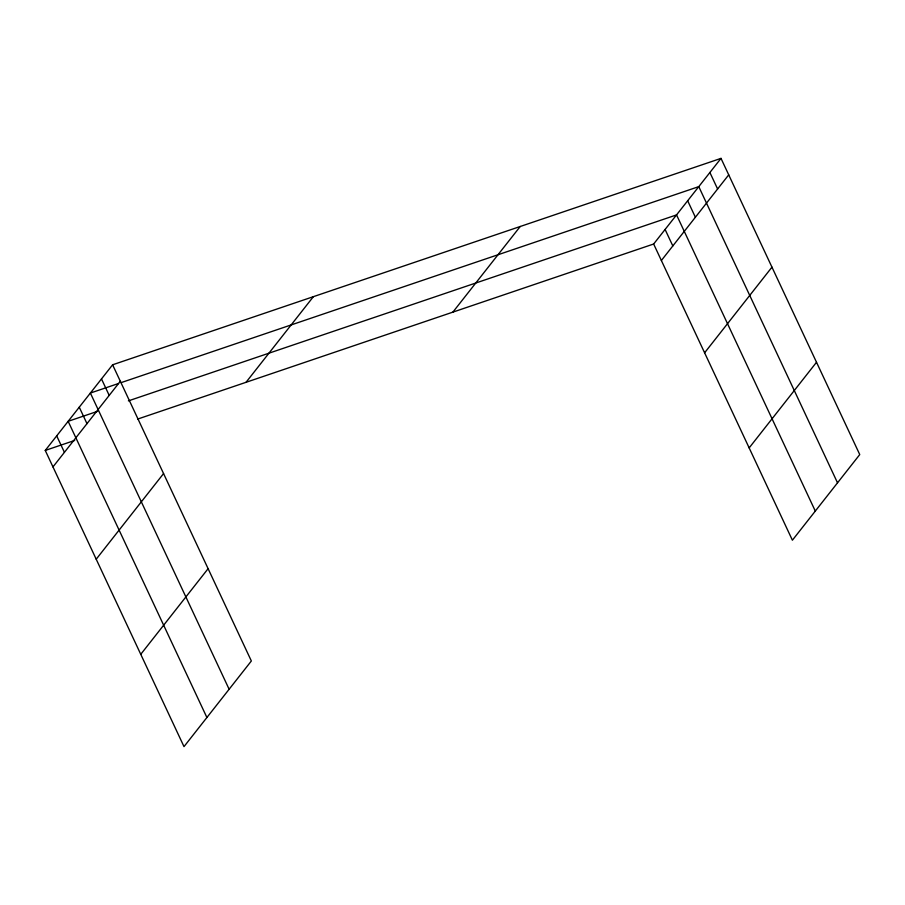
<?xml version="1.0" encoding="UTF-8"?>
<svg xmlns="http://www.w3.org/2000/svg" width="905" height="905" viewBox="0 0 905 905"><rect width="100%" height="100%" fill="white"/><g stroke="black" fill="none" stroke-linecap="round" stroke-linejoin="round"><path stroke-width="1.36" d="M112.605 364.794L251.352 660.989L183.998 746.625L45.25 450.43L112.605 364.794L721.002 158.375L859.75 454.57L792.395 540.206L653.648 244.011L721.002 158.375M52.965 466.912L120.32 381.265M96.213 559.211L163.556 473.575M246.024 382.317L313.379 296.67M140.761 654.315L208.105 568.679M452.873 312.135L520.228 226.488M661.374 260.493L728.717 174.857M704.61 352.803L771.965 267.156M749.159 447.907L816.514 362.26M118.487 383.516L90.376 393.053L229.123 689.248M121.157 382.611L698.773 186.634L837.521 482.829M97.593 411.323L68.147 421.311L206.894 717.507M128.386 400.881L676.555 214.904L815.303 511.087M45.25 450.43L74.696 440.441M137.605 419.094L653.648 244.011M709.893 172.504L717.608 188.987M687.664 200.763L695.379 217.245M665.096 229.463L672.822 245.934M101.484 378.923L109.211 395.406M79.267 407.182L86.982 423.664M56.698 435.871L64.425 452.353"/></g></svg>
